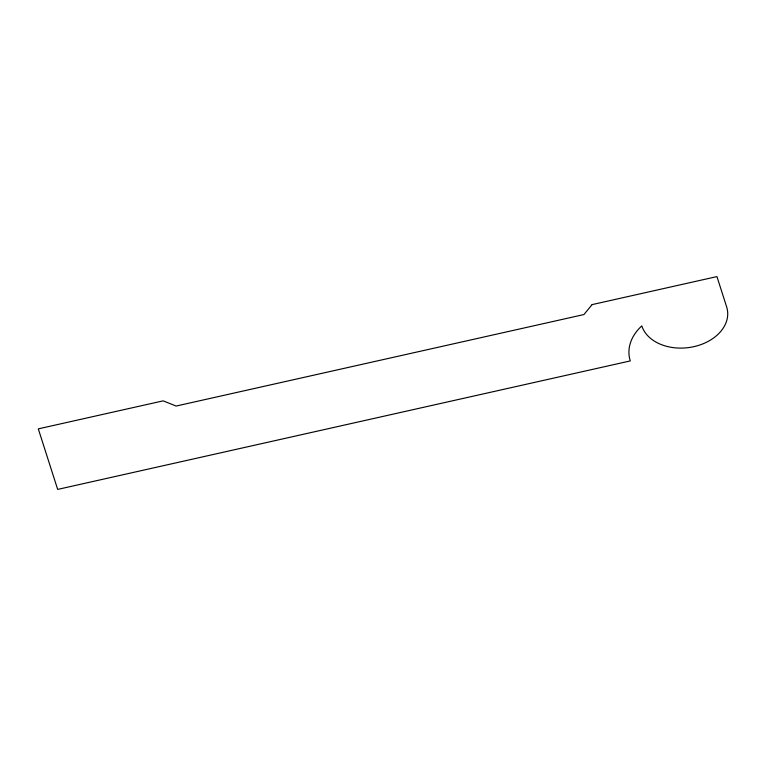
<?xml version="1.0" encoding="UTF-8"?>
<svg xmlns="http://www.w3.org/2000/svg" width="766" height="766" viewBox="0 0 766 766"><rect width="100%" height="100%" fill="white"/><g stroke="black" fill="none" stroke-linecap="round" stroke-linejoin="round"><path stroke-width="1.15" d="M592.118 304.609L583.931 314.548L176.161 406.047L163.139 400.857L38.3 428.864L57.67 489.407L630.284 360.92A54.578 39.392 -7 0 1 641.803 325.895A43.662 31.511 -7 0 0 693.91 346.644A43.662 31.511 -7 0 0 726.637 306.86L716.947 276.593L592.118 304.609"/></g></svg>
